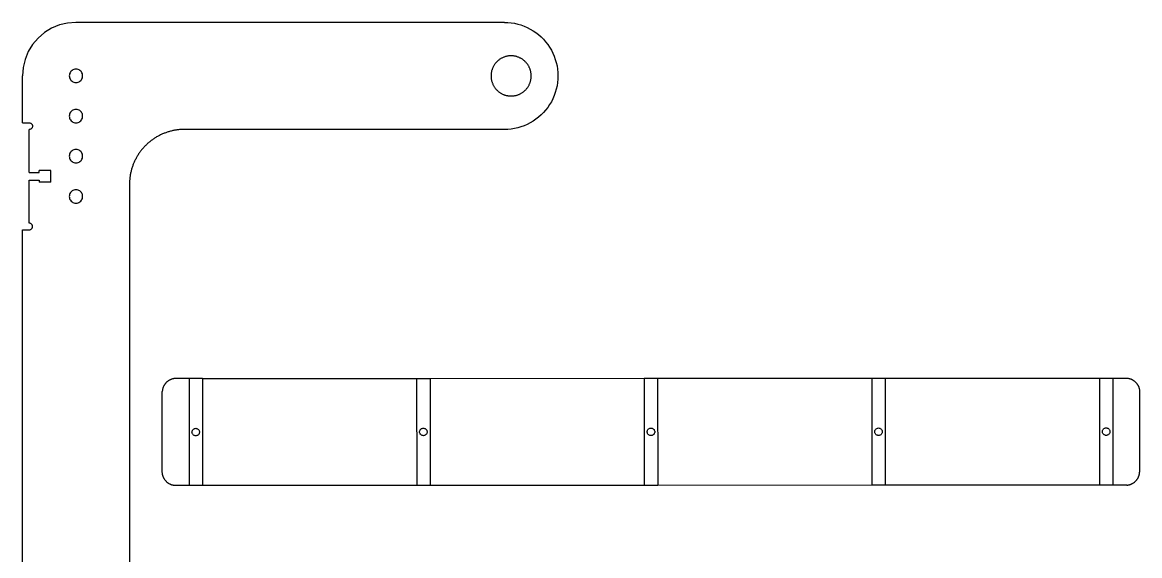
# Model space of a CAD drawing. Extents: x -71 to 71, y -22 to 22.
# Drawn here: x 29.63 to 71.36, y 2.08 to 22 of the extents above; entities that cross this region are included whole.
import ezdxf

# ---------------------------------------------------------------- set-up
doc = ezdxf.new("R2010")
doc.units = 0
doc.header["$MEASUREMENT"] = 0
doc.layers.get('0').update_dxf_attribs({"linetype": 'CONTINUOUS'})

msp = doc.modelspace()

# ---------------------------------------------------------------- linework, layer by layer
for p, q in [((30.724, 21.783), (30.457, 21.619)), ((31.014, 21.903), (30.724, 21.783)), ((31.32, 21.976), (31.014, 21.903)), ((31.632, 22), (31.32, 21.976)), ((47.632, 22), (31.632, 22)), ((47.632, 22), (47.758, 21.996)), ((47.758, 21.996), (47.883, 21.984)), ((47.883, 21.984), (48.007, 21.964)), ((48.007, 21.964), (48.13, 21.937)), ((48.13, 21.937), (48.25, 21.902)), ((48.25, 21.902), (48.369, 21.859)), ((48.369, 21.859), (48.484, 21.809)), ((48.484, 21.809), (48.596, 21.752)), ((48.596, 21.752), (48.704, 21.688)), ((30.218, 21.415), (30.014, 21.176)), ((30.457, 21.619), (30.218, 21.415)), ((48.704, 21.688), (48.808, 21.618)), ((48.808, 21.618), (48.907, 21.541)), ((48.907, 21.541), (49.002, 21.458)), ((49.002, 21.458), (49.09, 21.369)), ((49.09, 21.369), (49.173, 21.275)), ((29.85, 20.909), (29.73, 20.619)), ((30.014, 21.176), (29.85, 20.909)), ((49.173, 21.275), (49.25, 21.175)), ((49.25, 21.175), (49.321, 21.071)), ((49.321, 21.071), (49.385, 20.963)), ((49.385, 20.963), (49.442, 20.851)), ((29.73, 20.619), (29.657, 20.314)), ((47.29, 20.46), (47.276, 20.441)), ((47.305, 20.478), (47.29, 20.46)), ((47.32, 20.496), (47.305, 20.478)), ((47.336, 20.513), (47.32, 20.496)), ((47.352, 20.53), (47.336, 20.513)), ((47.369, 20.547), (47.352, 20.53)), ((47.386, 20.563), (47.369, 20.547)), ((47.404, 20.578), (47.386, 20.563)), ((47.423, 20.593), (47.404, 20.578)), ((47.442, 20.607), (47.423, 20.593)), ((47.461, 20.62), (47.442, 20.607)), ((47.481, 20.633), (47.461, 20.62)), ((47.501, 20.646), (47.481, 20.633)), ((47.521, 20.657), (47.501, 20.646)), ((47.542, 20.668), (47.521, 20.657)), ((47.563, 20.679), (47.542, 20.668)), ((47.585, 20.688), (47.563, 20.679)), ((47.606, 20.697), (47.585, 20.688)), ((47.628, 20.706), (47.606, 20.697)), ((47.651, 20.713), (47.628, 20.706)), ((47.673, 20.72), (47.651, 20.713)), ((47.696, 20.726), (47.673, 20.72)), ((47.719, 20.732), (47.696, 20.726)), ((47.742, 20.737), (47.719, 20.732)), ((47.765, 20.741), (47.742, 20.737)), ((47.788, 20.744), (47.765, 20.741)), ((47.812, 20.747), (47.788, 20.744)), ((47.835, 20.748), (47.812, 20.747)), ((47.859, 20.75), (47.835, 20.748)), ((47.882, 20.75), (47.859, 20.75)), ((47.906, 20.75), (47.882, 20.75)), ((47.93, 20.748), (47.906, 20.75)), ((47.953, 20.747), (47.93, 20.748)), ((47.976, 20.744), (47.953, 20.747)), ((48, 20.741), (47.976, 20.744)), ((48.023, 20.737), (48, 20.741)), ((48.046, 20.732), (48.023, 20.737)), ((48.069, 20.726), (48.046, 20.732)), ((48.092, 20.72), (48.069, 20.726)), ((48.114, 20.713), (48.092, 20.72)), ((48.136, 20.706), (48.114, 20.713)), ((48.159, 20.697), (48.136, 20.706)), ((48.18, 20.688), (48.159, 20.697)), ((48.202, 20.679), (48.18, 20.688)), ((48.223, 20.668), (48.202, 20.679)), ((48.244, 20.657), (48.223, 20.668)), ((48.264, 20.645), (48.244, 20.657)), ((48.284, 20.633), (48.264, 20.645)), ((48.304, 20.62), (48.284, 20.633)), ((48.323, 20.607), (48.304, 20.62)), ((48.342, 20.593), (48.323, 20.607)), ((48.36, 20.578), (48.342, 20.593)), ((48.378, 20.562), (48.36, 20.578)), ((48.396, 20.547), (48.378, 20.562)), ((48.413, 20.53), (48.396, 20.547)), ((48.429, 20.513), (48.413, 20.53)), ((48.445, 20.496), (48.429, 20.513)), ((48.46, 20.478), (48.445, 20.496)), ((48.475, 20.46), (48.46, 20.478)), ((48.489, 20.441), (48.475, 20.46)), ((49.442, 20.851), (49.492, 20.736)), ((49.492, 20.736), (49.534, 20.618)), ((49.534, 20.618), (49.57, 20.497)), ((49.57, 20.497), (49.597, 20.375)), ((29.657, 20.314), (29.632, 20.001)), ((31.385, 20.04), (31.382, 20.001)), ((31.395, 20.078), (31.385, 20.04)), ((31.41, 20.114), (31.395, 20.078)), ((31.43, 20.148), (31.41, 20.114)), ((31.456, 20.177), (31.43, 20.148)), ((31.485, 20.203), (31.456, 20.177)), ((31.519, 20.223), (31.485, 20.203)), ((31.555, 20.238), (31.519, 20.223)), ((31.593, 20.247), (31.555, 20.238)), ((31.632, 20.251), (31.593, 20.247)), ((31.671, 20.247), (31.632, 20.251)), ((31.71, 20.238), (31.671, 20.247)), ((31.746, 20.223), (31.71, 20.238)), ((31.779, 20.203), (31.746, 20.223)), ((31.809, 20.177), (31.779, 20.203)), ((31.835, 20.148), (31.809, 20.177)), ((31.855, 20.114), (31.835, 20.148)), ((31.87, 20.078), (31.855, 20.114)), ((31.879, 20.04), (31.87, 20.078)), ((31.882, 20.001), (31.879, 20.04)), ((47.134, 20.047), (47.133, 20.024)), ((47.136, 20.071), (47.134, 20.047)), ((47.138, 20.094), (47.136, 20.071)), ((47.142, 20.117), (47.138, 20.094)), ((47.146, 20.141), (47.142, 20.117)), ((47.15, 20.164), (47.146, 20.141)), ((47.156, 20.187), (47.15, 20.164)), ((47.162, 20.209), (47.156, 20.187)), ((47.169, 20.232), (47.162, 20.209)), ((47.177, 20.254), (47.169, 20.232)), ((47.185, 20.276), (47.177, 20.254)), ((47.194, 20.298), (47.185, 20.276)), ((47.204, 20.319), (47.194, 20.298)), ((47.214, 20.34), (47.204, 20.319)), ((47.225, 20.361), (47.214, 20.34)), ((47.237, 20.382), (47.225, 20.361)), ((47.249, 20.402), (47.237, 20.382)), ((47.262, 20.422), (47.249, 20.402)), ((47.276, 20.441), (47.262, 20.422)), ((48.503, 20.421), (48.489, 20.441)), ((48.516, 20.402), (48.503, 20.421)), ((48.528, 20.382), (48.516, 20.402)), ((48.54, 20.361), (48.528, 20.382)), ((48.551, 20.34), (48.54, 20.361)), ((48.561, 20.319), (48.551, 20.34)), ((48.571, 20.298), (48.561, 20.319)), ((48.58, 20.276), (48.571, 20.298)), ((48.588, 20.254), (48.58, 20.276)), ((48.596, 20.232), (48.588, 20.254)), ((48.603, 20.209), (48.596, 20.232)), ((48.609, 20.186), (48.603, 20.209)), ((48.614, 20.163), (48.609, 20.186)), ((48.619, 20.14), (48.614, 20.163)), ((48.623, 20.117), (48.619, 20.14)), ((48.626, 20.094), (48.623, 20.117)), ((48.629, 20.07), (48.626, 20.094)), ((48.631, 20.047), (48.629, 20.07)), ((48.632, 20.023), (48.631, 20.047)), ((49.597, 20.375), (49.617, 20.25)), ((49.617, 20.25), (49.628, 20.125)), ((49.628, 20.125), (49.632, 20)), ((29.632, 18.251), (29.632, 20.001)), ((31.382, 20.001), (31.385, 19.961)), ((31.385, 19.961), (31.395, 19.923)), ((31.395, 19.923), (31.41, 19.887)), ((31.41, 19.887), (31.43, 19.854)), ((31.43, 19.854), (31.456, 19.824)), ((31.456, 19.824), (31.485, 19.798)), ((31.485, 19.798), (31.519, 19.778)), ((31.519, 19.778), (31.555, 19.763)), ((31.555, 19.763), (31.593, 19.754)), ((31.593, 19.754), (31.632, 19.751)), ((31.632, 19.751), (31.671, 19.754)), ((31.671, 19.754), (31.71, 19.763)), ((31.71, 19.763), (31.746, 19.778)), ((31.746, 19.778), (31.779, 19.798)), ((31.779, 19.798), (31.809, 19.824)), ((31.809, 19.824), (31.835, 19.854)), ((31.835, 19.854), (31.855, 19.887)), ((31.855, 19.887), (31.87, 19.923)), ((31.87, 19.923), (31.879, 19.961)), ((31.879, 19.961), (31.882, 20.001)), ((47.133, 20.024), (47.132, 20)), ((47.132, 20), (47.133, 19.976)), ((47.133, 19.976), (47.134, 19.953)), ((47.134, 19.953), (47.136, 19.929)), ((47.136, 19.929), (47.138, 19.906)), ((47.138, 19.906), (47.142, 19.883)), ((47.142, 19.883), (47.146, 19.859)), ((47.146, 19.859), (47.15, 19.836)), ((47.15, 19.836), (47.156, 19.813)), ((47.156, 19.813), (47.162, 19.791)), ((47.162, 19.791), (47.169, 19.768)), ((47.169, 19.768), (47.177, 19.746)), ((47.177, 19.746), (47.185, 19.724)), ((47.185, 19.724), (47.194, 19.702)), ((47.194, 19.702), (47.204, 19.681)), ((47.204, 19.681), (47.214, 19.66)), ((47.214, 19.66), (47.225, 19.639)), ((47.225, 19.639), (47.237, 19.618)), ((47.237, 19.618), (47.249, 19.598)), ((48.516, 19.598), (48.528, 19.618)), ((48.528, 19.618), (48.54, 19.639)), ((48.54, 19.639), (48.551, 19.659)), ((48.551, 19.659), (48.561, 19.681)), ((48.561, 19.681), (48.571, 19.702)), ((48.571, 19.702), (48.58, 19.724)), ((48.58, 19.724), (48.588, 19.746)), ((48.588, 19.746), (48.596, 19.768)), ((48.596, 19.768), (48.603, 19.791)), ((48.603, 19.791), (48.609, 19.813)), ((48.609, 19.813), (48.614, 19.836)), ((48.614, 19.836), (48.619, 19.859)), ((48.619, 19.859), (48.623, 19.883)), ((48.623, 19.883), (48.626, 19.906)), ((48.626, 19.906), (48.629, 19.929)), ((48.629, 19.929), (48.631, 19.953)), ((48.631, 19.953), (48.632, 19.976)), ((48.632, 20), (48.632, 20.023)), ((48.632, 19.976), (48.632, 20)), ((49.597, 19.625), (49.569, 19.502)), ((49.617, 19.749), (49.597, 19.625)), ((49.628, 19.874), (49.617, 19.749)), ((49.632, 20), (49.628, 19.874)), ((47.249, 19.598), (47.262, 19.578)), ((47.262, 19.578), (47.276, 19.559)), ((47.276, 19.559), (47.29, 19.54)), ((47.29, 19.54), (47.304, 19.522)), ((47.304, 19.522), (47.32, 19.504)), ((47.32, 19.504), (47.336, 19.487)), ((47.336, 19.487), (47.352, 19.47)), ((47.352, 19.47), (47.369, 19.453)), ((47.369, 19.453), (47.386, 19.437)), ((47.386, 19.437), (47.404, 19.422)), ((47.404, 19.422), (47.423, 19.407)), ((47.423, 19.407), (47.441, 19.393)), ((47.441, 19.393), (47.461, 19.38)), ((47.461, 19.38), (47.48, 19.367)), ((47.48, 19.367), (47.501, 19.354)), ((47.501, 19.354), (47.521, 19.343)), ((47.521, 19.343), (47.542, 19.332)), ((47.542, 19.332), (47.563, 19.321)), ((47.563, 19.321), (47.584, 19.312)), ((47.584, 19.312), (47.606, 19.303)), ((47.606, 19.303), (47.628, 19.294)), ((47.628, 19.294), (47.651, 19.287)), ((47.651, 19.287), (47.673, 19.28)), ((47.673, 19.28), (47.696, 19.274)), ((47.696, 19.274), (47.719, 19.268)), ((47.719, 19.268), (47.742, 19.263)), ((47.742, 19.263), (47.765, 19.259)), ((47.765, 19.259), (47.788, 19.256)), ((47.788, 19.256), (47.812, 19.253)), ((47.812, 19.253), (47.835, 19.251)), ((47.835, 19.251), (47.859, 19.25)), ((47.859, 19.25), (47.882, 19.25)), ((47.882, 19.25), (47.906, 19.25)), ((47.906, 19.25), (47.929, 19.251)), ((47.929, 19.251), (47.953, 19.253)), ((47.953, 19.253), (47.976, 19.256)), ((47.976, 19.256), (48, 19.259)), ((48, 19.259), (48.023, 19.263)), ((48.023, 19.263), (48.046, 19.268)), ((48.046, 19.268), (48.069, 19.273)), ((48.069, 19.273), (48.092, 19.28)), ((48.092, 19.28), (48.114, 19.287)), ((48.114, 19.287), (48.136, 19.294)), ((48.136, 19.294), (48.158, 19.303)), ((48.158, 19.303), (48.18, 19.312)), ((48.18, 19.312), (48.202, 19.321)), ((48.202, 19.321), (48.223, 19.332)), ((48.223, 19.332), (48.244, 19.343)), ((48.244, 19.343), (48.264, 19.354)), ((48.264, 19.354), (48.284, 19.367)), ((48.284, 19.367), (48.304, 19.38)), ((48.304, 19.38), (48.323, 19.393)), ((48.323, 19.393), (48.342, 19.407)), ((48.342, 19.407), (48.36, 19.422)), ((48.36, 19.422), (48.378, 19.437)), ((48.378, 19.437), (48.396, 19.453)), ((48.396, 19.453), (48.413, 19.47)), ((48.413, 19.47), (48.429, 19.486)), ((48.429, 19.486), (48.445, 19.504)), ((48.445, 19.504), (48.46, 19.522)), ((48.46, 19.522), (48.475, 19.54)), ((48.475, 19.54), (48.489, 19.559)), ((48.489, 19.559), (48.503, 19.578)), ((48.503, 19.578), (48.516, 19.598)), ((49.492, 19.264), (49.442, 19.148)), ((49.534, 19.382), (49.492, 19.264)), ((49.569, 19.502), (49.534, 19.382)), ((49.25, 18.824), (49.173, 18.725)), ((49.321, 18.928), (49.25, 18.824)), ((49.385, 19.036), (49.321, 18.928)), ((49.442, 19.148), (49.385, 19.036)), ((31.385, 18.54), (31.382, 18.501)), ((31.382, 18.501), (31.385, 18.461)), ((31.394, 18.578), (31.385, 18.54)), ((31.385, 18.461), (31.394, 18.423)), ((31.409, 18.614), (31.394, 18.578)), ((31.394, 18.423), (31.409, 18.387)), ((31.43, 18.648), (31.409, 18.614)), ((31.409, 18.387), (31.43, 18.354)), ((31.455, 18.677), (31.43, 18.648)), ((31.485, 18.703), (31.455, 18.677)), ((31.519, 18.723), (31.485, 18.703)), ((31.555, 18.738), (31.519, 18.723)), ((31.593, 18.747), (31.555, 18.738)), ((31.632, 18.751), (31.593, 18.747)), ((31.671, 18.747), (31.632, 18.751)), ((31.709, 18.738), (31.671, 18.747)), ((31.746, 18.723), (31.709, 18.738)), ((31.779, 18.703), (31.746, 18.723)), ((31.809, 18.677), (31.779, 18.703)), ((31.834, 18.648), (31.809, 18.677)), ((31.855, 18.614), (31.834, 18.648)), ((31.834, 18.354), (31.855, 18.387)), ((31.87, 18.578), (31.855, 18.614)), ((31.855, 18.387), (31.87, 18.423)), ((31.879, 18.54), (31.87, 18.578)), ((31.87, 18.423), (31.879, 18.461)), ((31.882, 18.501), (31.879, 18.54)), ((31.879, 18.461), (31.882, 18.501)), ((48.808, 18.382), (48.704, 18.311)), ((48.907, 18.459), (48.808, 18.382)), ((49.001, 18.542), (48.907, 18.459)), ((49.09, 18.631), (49.001, 18.542)), ((49.173, 18.725), (49.09, 18.631)), ((29.632, 18.251), (29.882, 18.251)), ((29.882, 18.251), (29.898, 18.25)), ((29.898, 18.002), (29.882, 18.001)), ((29.882, 16.391), (29.882, 18.001)), ((29.898, 18.25), (29.914, 18.246)), ((29.914, 18.005), (29.898, 18.002)), ((29.914, 18.246), (29.93, 18.241)), ((29.93, 18.01), (29.914, 18.005)), ((29.93, 18.241), (29.945, 18.234)), ((29.945, 18.017), (29.93, 18.01)), ((29.945, 18.234), (29.958, 18.225)), ((29.958, 18.026), (29.945, 18.017)), ((29.958, 18.225), (29.971, 18.214)), ((29.971, 18.037), (29.958, 18.026)), ((29.971, 18.214), (29.981, 18.202)), ((29.981, 18.05), (29.971, 18.037)), ((29.981, 18.202), (29.99, 18.188)), ((29.99, 18.063), (29.981, 18.05)), ((29.99, 18.188), (29.998, 18.173)), ((29.998, 18.078), (29.99, 18.063)), ((29.998, 18.173), (30.003, 18.158)), ((30.003, 18.093), (29.998, 18.078)), ((30.003, 18.158), (30.006, 18.142)), ((30.006, 18.109), (30.003, 18.093)), ((30.006, 18.142), (30.007, 18.126)), ((30.007, 18.126), (30.006, 18.109)), ((31.43, 18.354), (31.455, 18.324)), ((31.455, 18.324), (31.485, 18.298)), ((31.485, 18.298), (31.519, 18.278)), ((31.519, 18.278), (31.555, 18.263)), ((31.555, 18.263), (31.593, 18.254)), ((31.593, 18.254), (31.632, 18.251)), ((31.632, 18.251), (31.671, 18.254)), ((31.671, 18.254), (31.709, 18.263)), ((31.709, 18.263), (31.746, 18.278)), ((31.746, 18.278), (31.779, 18.298)), ((31.779, 18.298), (31.809, 18.324)), ((31.809, 18.324), (31.834, 18.354)), ((35.222, 17.95), (35.192, 17.942)), ((35.252, 17.956), (35.222, 17.95)), ((35.283, 17.963), (35.252, 17.956)), ((35.313, 17.968), (35.283, 17.963)), ((35.344, 17.974), (35.313, 17.968)), ((35.375, 17.979), (35.344, 17.974)), ((35.405, 17.983), (35.375, 17.979)), ((35.436, 17.987), (35.405, 17.983)), ((35.467, 17.99), (35.436, 17.987)), ((35.498, 17.993), (35.467, 17.99)), ((35.529, 17.996), (35.498, 17.993)), ((35.56, 17.998), (35.529, 17.996)), ((35.591, 18), (35.56, 17.998)), ((35.622, 18.001), (35.591, 18)), ((47.632, 18), (35.622, 18.001)), ((47.758, 18.004), (47.632, 18)), ((47.883, 18.016), (47.758, 18.004)), ((48.007, 18.035), (47.883, 18.016)), ((48.13, 18.063), (48.007, 18.035)), ((48.25, 18.098), (48.13, 18.063)), ((48.368, 18.14), (48.25, 18.098)), ((48.484, 18.19), (48.368, 18.14)), ((48.596, 18.247), (48.484, 18.19)), ((48.704, 18.311), (48.596, 18.247)), ((34.39, 17.544), (34.366, 17.524)), ((34.414, 17.563), (34.39, 17.544)), ((34.439, 17.582), (34.414, 17.563)), ((34.464, 17.601), (34.439, 17.582)), ((34.489, 17.619), (34.464, 17.601)), ((34.514, 17.637), (34.489, 17.619)), ((34.54, 17.655), (34.514, 17.637)), ((34.566, 17.672), (34.54, 17.655)), ((34.592, 17.688), (34.566, 17.672)), ((34.619, 17.705), (34.592, 17.688)), ((34.645, 17.721), (34.619, 17.705)), ((34.672, 17.736), (34.645, 17.721)), ((34.7, 17.751), (34.672, 17.736)), ((34.727, 17.766), (34.7, 17.751)), ((34.755, 17.78), (34.727, 17.766)), ((34.783, 17.794), (34.755, 17.78)), ((34.811, 17.808), (34.783, 17.794)), ((34.839, 17.821), (34.811, 17.808)), ((34.867, 17.833), (34.839, 17.821)), ((34.896, 17.845), (34.867, 17.833)), ((34.925, 17.857), (34.896, 17.845)), ((34.954, 17.868), (34.925, 17.857)), ((34.983, 17.879), (34.954, 17.868)), ((35.012, 17.889), (34.983, 17.879)), ((35.042, 17.899), (35.012, 17.889)), ((35.072, 17.909), (35.042, 17.899)), ((35.101, 17.918), (35.072, 17.909)), ((35.131, 17.927), (35.101, 17.918)), ((35.161, 17.935), (35.131, 17.927)), ((35.192, 17.942), (35.161, 17.935)), ((31.409, 17.114), (31.394, 17.078)), ((31.43, 17.148), (31.409, 17.114)), ((31.455, 17.177), (31.43, 17.148)), ((31.485, 17.203), (31.455, 17.177)), ((31.519, 17.223), (31.485, 17.203)), ((31.555, 17.238), (31.519, 17.223)), ((31.593, 17.247), (31.555, 17.238)), ((31.632, 17.251), (31.593, 17.247)), ((31.671, 17.247), (31.632, 17.251)), ((31.709, 17.238), (31.671, 17.247)), ((31.746, 17.223), (31.709, 17.238)), ((31.779, 17.203), (31.746, 17.223)), ((31.809, 17.177), (31.779, 17.203)), ((31.834, 17.148), (31.809, 17.177)), ((31.855, 17.114), (31.834, 17.148)), ((31.87, 17.078), (31.855, 17.114)), ((33.99, 17.111), (33.973, 17.085)), ((34.008, 17.136), (33.99, 17.111)), ((34.026, 17.162), (34.008, 17.136)), ((34.045, 17.187), (34.026, 17.162)), ((34.064, 17.211), (34.045, 17.187)), ((34.083, 17.236), (34.064, 17.211)), ((34.103, 17.26), (34.083, 17.236)), ((34.123, 17.284), (34.103, 17.26)), ((34.143, 17.307), (34.123, 17.284)), ((34.164, 17.33), (34.143, 17.307)), ((34.185, 17.353), (34.164, 17.33)), ((34.206, 17.376), (34.185, 17.353)), ((34.228, 17.398), (34.206, 17.376)), ((34.25, 17.42), (34.228, 17.398)), ((34.273, 17.441), (34.25, 17.42)), ((34.295, 17.462), (34.273, 17.441)), ((34.319, 17.483), (34.295, 17.462)), ((34.342, 17.504), (34.319, 17.483)), ((34.366, 17.524), (34.342, 17.504)), ((31.385, 17.04), (31.382, 17.001)), ((31.382, 17.001), (31.385, 16.961)), ((31.394, 17.078), (31.385, 17.04)), ((31.385, 16.961), (31.394, 16.923)), ((31.394, 16.923), (31.409, 16.887)), ((31.409, 16.887), (31.43, 16.854)), ((31.43, 16.854), (31.455, 16.824)), ((31.455, 16.824), (31.485, 16.798)), ((31.485, 16.798), (31.519, 16.778)), ((31.519, 16.778), (31.555, 16.763)), ((31.555, 16.763), (31.593, 16.754)), ((31.593, 16.754), (31.632, 16.751)), ((31.632, 16.751), (31.671, 16.754)), ((31.671, 16.754), (31.709, 16.763)), ((31.709, 16.763), (31.746, 16.778)), ((31.746, 16.778), (31.779, 16.798)), ((31.779, 16.798), (31.809, 16.824)), ((31.809, 16.824), (31.834, 16.854)), ((31.834, 16.854), (31.855, 16.887)), ((31.855, 16.887), (31.87, 16.923)), ((31.879, 17.04), (31.87, 17.078)), ((31.87, 16.923), (31.879, 16.961)), ((31.882, 17.001), (31.879, 17.04)), ((31.879, 16.961), (31.882, 17.001)), ((33.772, 16.699), (33.761, 16.67)), ((33.783, 16.728), (33.772, 16.699)), ((33.795, 16.757), (33.783, 16.728)), ((33.808, 16.785), (33.795, 16.757)), ((33.821, 16.814), (33.808, 16.785)), ((33.834, 16.842), (33.821, 16.814)), ((33.848, 16.87), (33.834, 16.842)), ((33.862, 16.897), (33.848, 16.87)), ((33.877, 16.925), (33.862, 16.897)), ((33.892, 16.952), (33.877, 16.925)), ((33.907, 16.979), (33.892, 16.952)), ((33.923, 17.006), (33.907, 16.979)), ((33.939, 17.033), (33.923, 17.006)), ((33.956, 17.059), (33.939, 17.033)), ((33.973, 17.085), (33.956, 17.059)), ((29.882, 16.391), (30.257, 16.391)), ((30.257, 16.391), (30.257, 16.469)), ((30.695, 16.469), (30.257, 16.469)), ((30.694, 16.032), (30.695, 16.469)), ((33.657, 16.28), (33.652, 16.249)), ((33.662, 16.31), (33.657, 16.28)), ((33.668, 16.341), (33.662, 16.31)), ((33.674, 16.371), (33.668, 16.341)), ((33.681, 16.402), (33.674, 16.371)), ((33.688, 16.432), (33.681, 16.402)), ((33.695, 16.462), (33.688, 16.432)), ((33.703, 16.492), (33.695, 16.462)), ((33.712, 16.522), (33.703, 16.492)), ((33.721, 16.552), (33.712, 16.522)), ((33.73, 16.582), (33.721, 16.552)), ((33.74, 16.611), (33.73, 16.582)), ((33.75, 16.641), (33.74, 16.611)), ((33.761, 16.67), (33.75, 16.641)), ((29.882, 16.11), (30.257, 16.11)), ((29.882, 14.501), (29.882, 16.11)), ((30.257, 16.11), (30.257, 16.032)), ((30.694, 16.032), (30.257, 16.032)), ((33.631, 16.001), (33.628, -15.999)), ((33.632, 16.032), (33.631, 16.001)), ((33.633, 16.063), (33.632, 16.032)), ((33.635, 16.094), (33.633, 16.063)), ((33.638, 16.125), (33.635, 16.094)), ((33.641, 16.156), (33.638, 16.125)), ((33.644, 16.187), (33.641, 16.156)), ((33.648, 16.218), (33.644, 16.187)), ((33.652, 16.249), (33.648, 16.218)), ((31.385, 15.54), (31.382, 15.501)), ((31.382, 15.501), (31.385, 15.461)), ((31.394, 15.578), (31.385, 15.54)), ((31.385, 15.461), (31.394, 15.423)), ((31.409, 15.614), (31.394, 15.578)), ((31.43, 15.648), (31.409, 15.614)), ((31.455, 15.677), (31.43, 15.648)), ((31.485, 15.703), (31.455, 15.677)), ((31.518, 15.723), (31.485, 15.703)), ((31.555, 15.738), (31.518, 15.723)), ((31.593, 15.747), (31.555, 15.738)), ((31.632, 15.751), (31.593, 15.747)), ((31.671, 15.747), (31.632, 15.751)), ((31.709, 15.738), (31.671, 15.747)), ((31.745, 15.723), (31.709, 15.738)), ((31.779, 15.703), (31.745, 15.723)), ((31.809, 15.677), (31.779, 15.703)), ((31.834, 15.648), (31.809, 15.677)), ((31.855, 15.614), (31.834, 15.648)), ((31.87, 15.578), (31.855, 15.614)), ((31.879, 15.54), (31.87, 15.578)), ((31.87, 15.423), (31.879, 15.461)), ((31.882, 15.501), (31.879, 15.54)), ((31.879, 15.461), (31.882, 15.501)), ((31.394, 15.423), (31.409, 15.387)), ((31.409, 15.387), (31.43, 15.354)), ((31.43, 15.354), (31.455, 15.324)), ((31.455, 15.324), (31.485, 15.298)), ((31.485, 15.298), (31.518, 15.278)), ((31.518, 15.278), (31.555, 15.263)), ((31.555, 15.263), (31.593, 15.254)), ((31.593, 15.254), (31.632, 15.251)), ((31.632, 15.251), (31.671, 15.254)), ((31.671, 15.254), (31.709, 15.263)), ((31.709, 15.263), (31.745, 15.278)), ((31.745, 15.278), (31.779, 15.298)), ((31.779, 15.298), (31.809, 15.324)), ((31.809, 15.324), (31.834, 15.354)), ((31.834, 15.354), (31.855, 15.387)), ((31.855, 15.387), (31.87, 15.423)), ((29.629, -17.502), (29.632, 14.251)), ((29.632, 14.251), (29.882, 14.251)), ((29.898, 14.5), (29.882, 14.501)), ((29.882, 14.251), (29.898, 14.252)), ((29.914, 14.496), (29.898, 14.5)), ((29.898, 14.252), (29.914, 14.255)), ((29.93, 14.491), (29.914, 14.496)), ((29.914, 14.255), (29.93, 14.26)), ((29.944, 14.484), (29.93, 14.491)), ((29.93, 14.26), (29.944, 14.267)), ((29.958, 14.475), (29.944, 14.484)), ((29.944, 14.267), (29.958, 14.276)), ((29.97, 14.464), (29.958, 14.475)), ((29.958, 14.276), (29.97, 14.287)), ((29.981, 14.452), (29.97, 14.464)), ((29.97, 14.287), (29.981, 14.3)), ((29.99, 14.438), (29.981, 14.452)), ((29.981, 14.3), (29.99, 14.313)), ((29.997, 14.423), (29.99, 14.438)), ((29.99, 14.313), (29.997, 14.328)), ((30.003, 14.408), (29.997, 14.423)), ((29.997, 14.328), (30.003, 14.343)), ((30.006, 14.392), (30.003, 14.408)), ((30.003, 14.343), (30.006, 14.359)), ((30.007, 14.376), (30.006, 14.392)), ((30.006, 14.359), (30.007, 14.376)), ((34.882, 8.353), (34.877, 8.338)), ((34.887, 8.367), (34.882, 8.353)), ((34.893, 8.382), (34.887, 8.367)), ((34.899, 8.396), (34.893, 8.382)), ((34.906, 8.41), (34.899, 8.396)), ((34.913, 8.424), (34.906, 8.41)), ((34.92, 8.438), (34.913, 8.424)), ((34.928, 8.452), (34.92, 8.438)), ((34.936, 8.465), (34.928, 8.452)), ((34.945, 8.478), (34.936, 8.465)), ((34.954, 8.49), (34.945, 8.478)), ((34.963, 8.503), (34.954, 8.49)), ((34.973, 8.515), (34.963, 8.503)), ((34.983, 8.527), (34.973, 8.515)), ((34.994, 8.538), (34.983, 8.527)), ((35.005, 8.55), (34.994, 8.538)), ((35.016, 8.56), (35.005, 8.55)), ((35.027, 8.571), (35.016, 8.56)), ((35.039, 8.581), (35.027, 8.571)), ((35.051, 8.591), (35.039, 8.581)), ((35.064, 8.6), (35.051, 8.591)), ((35.076, 8.609), (35.064, 8.6)), ((35.089, 8.618), (35.076, 8.609)), ((35.102, 8.626), (35.089, 8.618)), ((35.116, 8.634), (35.102, 8.626)), ((35.13, 8.642), (35.116, 8.634)), ((35.144, 8.649), (35.13, 8.642)), ((35.158, 8.655), (35.144, 8.649)), ((35.172, 8.661), (35.158, 8.655)), ((35.186, 8.667), (35.172, 8.661)), ((35.201, 8.672), (35.186, 8.667)), ((35.216, 8.677), (35.201, 8.672)), ((35.231, 8.682), (35.216, 8.677)), ((35.246, 8.686), (35.231, 8.682)), ((35.261, 8.689), (35.246, 8.686)), ((35.276, 8.692), (35.261, 8.689)), ((35.292, 8.695), (35.276, 8.692)), ((35.307, 8.697), (35.292, 8.695)), ((35.323, 8.698), (35.307, 8.697)), ((35.338, 8.7), (35.323, 8.698)), ((35.854, 8.7), (35.338, 8.7)), ((36.354, 8.701), (35.854, 8.7)), ((35.854, 8.7), (35.856, 4.7)), ((36.354, 8.701), (44.354, 8.704)), ((36.354, 8.701), (36.356, 4.701)), ((44.354, 8.704), (44.854, 8.705)), ((44.354, 8.704), (44.356, 4.704)), ((44.854, 8.705), (52.854, 8.708)), ((44.854, 8.705), (44.856, 4.705)), ((52.854, 8.708), (52.856, 4.708)), ((52.854, 8.708), (53.354, 8.708)), ((53.354, 8.708), (61.354, 8.712)), ((53.354, 8.708), (53.356, 4.708)), ((61.354, 8.712), (61.356, 4.712)), ((61.354, 8.712), (61.854, 8.712)), ((61.854, 8.712), (69.854, 8.716)), ((61.854, 8.712), (61.856, 4.712)), ((69.854, 8.716), (70.354, 8.716)), ((69.854, 8.716), (69.856, 4.716)), ((70.354, 8.716), (70.87, 8.716)), ((70.354, 8.716), (70.356, 4.716)), ((70.87, 8.716), (70.885, 8.714)), ((70.885, 8.714), (70.901, 8.713)), ((70.901, 8.713), (70.916, 8.711)), ((70.916, 8.711), (70.931, 8.708)), ((70.931, 8.708), (70.947, 8.705)), ((70.947, 8.705), (70.962, 8.702)), ((70.962, 8.702), (70.977, 8.698)), ((70.977, 8.698), (70.992, 8.693)), ((70.992, 8.693), (71.007, 8.689)), ((71.007, 8.689), (71.021, 8.683)), ((71.021, 8.683), (71.036, 8.678)), ((71.036, 8.678), (71.05, 8.671)), ((71.05, 8.671), (71.064, 8.665)), ((71.064, 8.665), (71.078, 8.658)), ((71.078, 8.658), (71.092, 8.65)), ((71.092, 8.65), (71.106, 8.643)), ((71.106, 8.643), (71.119, 8.634)), ((71.119, 8.634), (71.132, 8.626)), ((71.132, 8.626), (71.144, 8.617)), ((71.144, 8.617), (71.157, 8.607)), ((71.157, 8.607), (71.169, 8.597)), ((71.169, 8.597), (71.181, 8.587)), ((71.181, 8.587), (71.192, 8.577)), ((71.192, 8.577), (71.204, 8.566)), ((71.204, 8.566), (71.214, 8.555)), ((71.214, 8.555), (71.225, 8.543)), ((71.225, 8.543), (71.235, 8.531)), ((71.235, 8.531), (71.245, 8.519)), ((71.245, 8.519), (71.254, 8.507)), ((71.254, 8.507), (71.263, 8.494)), ((71.263, 8.494), (71.272, 8.481)), ((71.272, 8.481), (71.28, 8.468)), ((71.28, 8.468), (71.288, 8.455)), ((71.288, 8.455), (71.296, 8.441)), ((71.296, 8.441), (71.303, 8.427)), ((71.303, 8.427), (71.309, 8.413)), ((71.309, 8.413), (71.316, 8.399)), ((71.316, 8.399), (71.321, 8.384)), ((71.321, 8.384), (71.327, 8.369)), ((71.327, 8.369), (71.331, 8.355)), ((71.331, 8.355), (71.336, 8.34)), ((34.856, 8.231), (34.855, 8.216)), ((34.855, 8.2), (34.855, 8.216)), ((34.856, 5.2), (34.855, 8.2)), ((34.858, 8.247), (34.856, 8.231)), ((34.86, 8.262), (34.858, 8.247)), ((34.862, 8.277), (34.86, 8.262)), ((34.865, 8.293), (34.862, 8.277)), ((34.869, 8.308), (34.865, 8.293)), ((34.873, 8.323), (34.869, 8.308)), ((34.877, 8.338), (34.873, 8.323)), ((71.336, 8.34), (71.34, 8.324)), ((71.34, 8.324), (71.343, 8.309)), ((71.343, 8.309), (71.346, 8.294)), ((71.346, 8.294), (71.349, 8.279)), ((71.349, 8.279), (71.351, 8.263)), ((71.351, 8.263), (71.353, 8.248)), ((71.353, 8.248), (71.354, 8.232)), ((71.354, 8.232), (71.354, 8.216)), ((71.354, 8.216), (71.356, 5.216)), ((71.354, 8.216), (71.355, 5.201)), ((35.964, 6.701), (35.966, 6.723)), ((35.966, 6.679), (35.964, 6.701)), ((35.966, 6.723), (35.971, 6.744)), ((35.971, 6.657), (35.966, 6.679)), ((35.971, 6.744), (35.98, 6.764)), ((35.98, 6.764), (35.991, 6.783)), ((35.991, 6.783), (36.005, 6.8)), ((36.005, 6.8), (36.022, 6.814)), ((36.022, 6.814), (36.041, 6.826)), ((36.041, 6.826), (36.061, 6.834)), ((36.061, 6.834), (36.083, 6.839)), ((36.083, 6.839), (36.105, 6.841)), ((36.105, 6.841), (36.127, 6.839)), ((36.127, 6.839), (36.148, 6.834)), ((36.148, 6.834), (36.169, 6.826)), ((36.169, 6.826), (36.188, 6.814)), ((36.188, 6.814), (36.204, 6.8)), ((36.204, 6.8), (36.219, 6.783)), ((36.219, 6.783), (36.23, 6.764)), ((36.23, 6.764), (36.239, 6.744)), ((36.239, 6.744), (36.244, 6.723)), ((36.244, 6.679), (36.239, 6.657)), ((36.244, 6.723), (36.246, 6.701)), ((36.246, 6.701), (36.244, 6.679)), ((44.464, 6.704), (44.466, 6.726)), ((44.466, 6.682), (44.464, 6.704)), ((44.466, 6.726), (44.471, 6.748)), ((44.471, 6.661), (44.466, 6.682)), ((44.471, 6.748), (44.48, 6.768)), ((44.48, 6.768), (44.491, 6.787)), ((44.491, 6.787), (44.505, 6.804)), ((44.505, 6.804), (44.522, 6.818)), ((44.522, 6.818), (44.541, 6.83)), ((44.541, 6.83), (44.561, 6.838)), ((44.561, 6.838), (44.583, 6.843)), ((44.583, 6.843), (44.605, 6.845)), ((44.605, 6.845), (44.627, 6.843)), ((44.627, 6.843), (44.648, 6.838)), ((44.648, 6.838), (44.669, 6.83)), ((44.669, 6.83), (44.688, 6.818)), ((44.688, 6.818), (44.704, 6.804)), ((44.704, 6.804), (44.719, 6.787)), ((44.719, 6.787), (44.73, 6.768)), ((44.73, 6.768), (44.739, 6.748)), ((44.739, 6.748), (44.744, 6.726)), ((44.744, 6.682), (44.739, 6.661)), ((44.744, 6.726), (44.746, 6.704)), ((44.746, 6.704), (44.744, 6.682)), ((52.964, 6.708), (52.966, 6.73)), ((52.966, 6.686), (52.964, 6.708)), ((52.966, 6.73), (52.971, 6.752)), ((52.971, 6.665), (52.966, 6.686)), ((52.971, 6.752), (52.98, 6.772)), ((52.98, 6.772), (52.991, 6.791)), ((52.991, 6.791), (53.005, 6.808)), ((53.005, 6.808), (53.022, 6.822)), ((53.022, 6.822), (53.041, 6.834)), ((53.041, 6.834), (53.061, 6.842)), ((53.061, 6.842), (53.083, 6.847)), ((53.083, 6.847), (53.105, 6.849)), ((53.105, 6.849), (53.127, 6.847)), ((53.127, 6.847), (53.148, 6.842)), ((53.148, 6.842), (53.169, 6.834)), ((53.169, 6.834), (53.188, 6.822)), ((53.188, 6.822), (53.204, 6.808)), ((53.204, 6.808), (53.219, 6.791)), ((53.219, 6.791), (53.23, 6.772)), ((53.23, 6.772), (53.239, 6.752)), ((53.239, 6.752), (53.244, 6.73)), ((53.244, 6.686), (53.239, 6.665)), ((53.244, 6.73), (53.246, 6.708)), ((53.246, 6.708), (53.244, 6.686)), ((61.464, 6.712), (61.466, 6.734)), ((61.466, 6.69), (61.464, 6.712)), ((61.466, 6.734), (61.471, 6.755)), ((61.471, 6.669), (61.466, 6.69)), ((61.471, 6.755), (61.48, 6.776)), ((61.48, 6.776), (61.491, 6.795)), ((61.491, 6.795), (61.505, 6.811)), ((61.505, 6.811), (61.522, 6.826)), ((61.522, 6.826), (61.541, 6.837)), ((61.541, 6.837), (61.561, 6.846)), ((61.561, 6.846), (61.583, 6.851)), ((61.583, 6.851), (61.605, 6.853)), ((61.605, 6.853), (61.627, 6.851)), ((61.627, 6.851), (61.648, 6.846)), ((61.648, 6.846), (61.669, 6.837)), ((61.669, 6.837), (61.688, 6.826)), ((61.688, 6.826), (61.704, 6.812)), ((61.704, 6.812), (61.719, 6.795)), ((61.719, 6.795), (61.73, 6.776)), ((61.73, 6.776), (61.739, 6.756)), ((61.739, 6.756), (61.744, 6.734)), ((61.744, 6.69), (61.739, 6.669)), ((61.744, 6.734), (61.746, 6.712)), ((61.746, 6.712), (61.744, 6.69)), ((69.964, 6.716), (69.966, 6.738)), ((69.966, 6.694), (69.964, 6.716)), ((69.966, 6.738), (69.971, 6.759)), ((69.971, 6.672), (69.966, 6.694)), ((69.971, 6.759), (69.98, 6.78)), ((69.98, 6.78), (69.991, 6.799)), ((69.991, 6.799), (70.005, 6.815)), ((70.005, 6.815), (70.022, 6.83)), ((70.022, 6.83), (70.041, 6.841)), ((70.041, 6.841), (70.061, 6.85)), ((70.061, 6.85), (70.083, 6.855)), ((70.083, 6.855), (70.105, 6.857)), ((70.105, 6.857), (70.127, 6.855)), ((70.127, 6.855), (70.148, 6.85)), ((70.148, 6.85), (70.169, 6.841)), ((70.169, 6.841), (70.188, 6.83)), ((70.188, 6.83), (70.204, 6.815)), ((70.204, 6.815), (70.219, 6.799)), ((70.219, 6.799), (70.23, 6.78)), ((70.23, 6.78), (70.239, 6.759)), ((70.239, 6.759), (70.244, 6.738)), ((70.244, 6.694), (70.239, 6.673)), ((70.244, 6.738), (70.246, 6.716)), ((70.246, 6.716), (70.244, 6.694)), ((35.98, 6.637), (35.971, 6.657)), ((35.991, 6.618), (35.98, 6.637)), ((36.006, 6.601), (35.991, 6.618)), ((36.022, 6.587), (36.006, 6.601)), ((36.041, 6.575), (36.022, 6.587)), ((36.062, 6.567), (36.041, 6.575)), ((36.083, 6.562), (36.062, 6.567)), ((36.105, 6.56), (36.083, 6.562)), ((36.127, 6.562), (36.105, 6.56)), ((36.148, 6.567), (36.127, 6.562)), ((36.169, 6.575), (36.148, 6.567)), ((36.188, 6.587), (36.169, 6.575)), ((36.204, 6.601), (36.188, 6.587)), ((36.219, 6.618), (36.204, 6.601)), ((36.23, 6.637), (36.219, 6.618)), ((36.239, 6.657), (36.23, 6.637)), ((44.48, 6.641), (44.471, 6.661)), ((44.491, 6.622), (44.48, 6.641)), ((44.506, 6.605), (44.491, 6.622)), ((44.522, 6.591), (44.506, 6.605)), ((44.541, 6.579), (44.522, 6.591)), ((44.562, 6.571), (44.541, 6.579)), ((44.583, 6.566), (44.562, 6.571)), ((44.605, 6.564), (44.583, 6.566)), ((44.627, 6.566), (44.605, 6.564)), ((44.648, 6.571), (44.627, 6.566)), ((44.669, 6.579), (44.648, 6.571)), ((44.688, 6.591), (44.669, 6.579)), ((44.704, 6.605), (44.688, 6.591)), ((44.719, 6.622), (44.704, 6.605)), ((44.73, 6.641), (44.719, 6.622)), ((44.739, 6.661), (44.73, 6.641)), ((52.98, 6.644), (52.971, 6.665)), ((52.991, 6.626), (52.98, 6.644)), ((53.006, 6.609), (52.991, 6.626)), ((53.022, 6.594), (53.006, 6.609)), ((53.041, 6.583), (53.022, 6.594)), ((53.062, 6.574), (53.041, 6.583)), ((53.083, 6.569), (53.062, 6.574)), ((53.105, 6.568), (53.083, 6.569)), ((53.127, 6.569), (53.105, 6.568)), ((53.148, 6.575), (53.127, 6.569)), ((53.169, 6.583), (53.148, 6.575)), ((53.188, 6.595), (53.169, 6.583)), ((53.204, 6.609), (53.188, 6.595)), ((53.219, 6.626), (53.204, 6.609)), ((53.23, 6.644), (53.219, 6.626)), ((53.239, 6.665), (53.23, 6.644)), ((61.48, 6.648), (61.471, 6.669)), ((61.491, 6.629), (61.48, 6.648)), ((61.506, 6.613), (61.491, 6.629)), ((61.522, 6.598), (61.506, 6.613)), ((61.541, 6.587), (61.522, 6.598)), ((61.562, 6.578), (61.541, 6.587)), ((61.583, 6.573), (61.562, 6.578)), ((61.605, 6.571), (61.583, 6.573)), ((61.627, 6.573), (61.605, 6.571)), ((61.648, 6.578), (61.627, 6.573)), ((61.669, 6.587), (61.648, 6.578)), ((61.688, 6.598), (61.669, 6.587)), ((61.704, 6.613), (61.688, 6.598)), ((61.719, 6.629), (61.704, 6.613)), ((61.73, 6.648), (61.719, 6.629)), ((61.739, 6.669), (61.73, 6.648)), ((69.98, 6.652), (69.971, 6.672)), ((69.991, 6.633), (69.98, 6.652)), ((70.006, 6.616), (69.991, 6.633)), ((70.022, 6.602), (70.006, 6.616)), ((70.041, 6.591), (70.022, 6.602)), ((70.062, 6.582), (70.041, 6.591)), ((70.083, 6.577), (70.062, 6.582)), ((70.105, 6.575), (70.083, 6.577)), ((70.127, 6.577), (70.105, 6.575)), ((70.148, 6.582), (70.127, 6.577)), ((70.169, 6.591), (70.148, 6.582)), ((70.188, 6.602), (70.169, 6.591)), ((70.204, 6.617), (70.188, 6.602)), ((70.219, 6.633), (70.204, 6.617)), ((70.23, 6.652), (70.219, 6.633)), ((70.239, 6.673), (70.23, 6.652)), ((34.857, 5.184), (34.856, 5.2)), ((34.858, 5.169), (34.857, 5.184)), ((34.859, 5.153), (34.858, 5.169)), ((34.861, 5.138), (34.859, 5.153)), ((34.864, 5.123), (34.861, 5.138)), ((34.867, 5.107), (34.864, 5.123)), ((34.87, 5.092), (34.867, 5.107)), ((34.874, 5.077), (34.87, 5.092)), ((34.879, 5.062), (34.874, 5.077)), ((34.884, 5.047), (34.879, 5.062)), ((34.889, 5.033), (34.884, 5.047)), ((34.895, 5.018), (34.889, 5.033)), ((34.901, 5.004), (34.895, 5.018)), ((71.304, 5.006), (71.311, 5.02)), ((71.311, 5.02), (71.317, 5.035)), ((71.317, 5.035), (71.323, 5.049)), ((71.323, 5.049), (71.328, 5.064)), ((71.328, 5.064), (71.333, 5.078)), ((71.333, 5.078), (71.337, 5.093)), ((71.337, 5.093), (71.341, 5.109)), ((71.341, 5.109), (71.344, 5.124)), ((71.344, 5.124), (71.347, 5.139)), ((71.347, 5.139), (71.35, 5.154)), ((71.35, 5.154), (71.352, 5.17)), ((71.352, 5.17), (71.354, 5.185)), ((71.354, 5.185), (71.355, 5.201)), ((71.356, 5.216), (71.355, 5.201)), ((34.908, 4.99), (34.901, 5.004)), ((34.915, 4.976), (34.908, 4.99)), ((34.922, 4.962), (34.915, 4.976)), ((34.93, 4.949), (34.922, 4.962)), ((34.938, 4.935), (34.93, 4.949)), ((34.947, 4.922), (34.938, 4.935)), ((34.956, 4.91), (34.947, 4.922)), ((34.965, 4.897), (34.956, 4.91)), ((34.975, 4.885), (34.965, 4.897)), ((34.985, 4.873), (34.975, 4.885)), ((34.996, 4.862), (34.985, 4.873)), ((35.007, 4.851), (34.996, 4.862)), ((35.018, 4.84), (35.007, 4.851)), ((35.029, 4.829), (35.018, 4.84)), ((35.041, 4.819), (35.029, 4.829)), ((35.053, 4.809), (35.041, 4.819)), ((35.066, 4.8), (35.053, 4.809)), ((35.078, 4.791), (35.066, 4.8)), ((35.091, 4.782), (35.078, 4.791)), ((35.105, 4.774), (35.091, 4.782)), ((35.118, 4.766), (35.105, 4.774)), ((35.132, 4.759), (35.118, 4.766)), ((35.146, 4.752), (35.132, 4.759)), ((35.16, 4.745), (35.146, 4.752)), ((35.174, 4.739), (35.16, 4.745)), ((35.189, 4.733), (35.174, 4.739)), ((35.203, 4.728), (35.189, 4.733)), ((35.218, 4.723), (35.203, 4.728)), ((35.233, 4.719), (35.218, 4.723)), ((35.248, 4.715), (35.233, 4.719)), ((35.263, 4.711), (35.248, 4.715)), ((35.279, 4.708), (35.263, 4.711)), ((35.294, 4.706), (35.279, 4.708)), ((35.309, 4.704), (35.294, 4.706)), ((35.325, 4.702), (35.309, 4.704)), ((35.34, 4.701), (35.325, 4.702)), ((35.856, 4.7), (35.34, 4.701)), ((36.356, 4.701), (35.856, 4.7)), ((44.356, 4.704), (36.356, 4.701)), ((44.856, 4.705), (44.356, 4.704)), ((52.856, 4.708), (44.856, 4.705)), ((53.356, 4.708), (52.856, 4.708)), ((61.356, 4.712), (53.356, 4.708)), ((61.856, 4.712), (61.356, 4.712)), ((69.856, 4.716), (61.856, 4.712)), ((70.356, 4.716), (69.856, 4.716)), ((70.871, 4.717), (70.356, 4.716)), ((70.871, 4.717), (70.887, 4.718)), ((70.887, 4.718), (70.902, 4.72)), ((70.902, 4.72), (70.918, 4.722)), ((70.918, 4.722), (70.933, 4.724)), ((70.933, 4.724), (70.948, 4.727)), ((70.948, 4.727), (70.964, 4.731)), ((70.964, 4.731), (70.979, 4.735)), ((70.979, 4.735), (70.994, 4.739)), ((70.994, 4.739), (71.009, 4.744)), ((71.009, 4.744), (71.023, 4.749)), ((71.023, 4.749), (71.038, 4.755)), ((71.038, 4.755), (71.052, 4.761)), ((71.052, 4.761), (71.066, 4.768)), ((71.066, 4.768), (71.08, 4.775)), ((71.08, 4.775), (71.094, 4.782)), ((71.094, 4.782), (71.107, 4.79)), ((71.107, 4.79), (71.12, 4.799)), ((71.12, 4.799), (71.133, 4.807)), ((71.133, 4.807), (71.146, 4.816)), ((71.146, 4.816), (71.158, 4.826)), ((71.158, 4.826), (71.171, 4.835)), ((71.171, 4.835), (71.182, 4.846)), ((71.182, 4.846), (71.194, 4.856)), ((71.194, 4.856), (71.205, 4.867)), ((71.205, 4.867), (71.216, 4.878)), ((71.216, 4.878), (71.226, 4.89)), ((71.226, 4.89), (71.237, 4.902)), ((71.237, 4.902), (71.246, 4.914)), ((71.246, 4.914), (71.256, 4.926)), ((71.256, 4.926), (71.265, 4.939)), ((71.265, 4.939), (71.274, 4.952)), ((71.274, 4.952), (71.282, 4.965)), ((71.282, 4.965), (71.29, 4.978)), ((71.29, 4.978), (71.297, 4.992)), ((71.297, 4.992), (71.304, 5.006))]:
    msp.add_line(p, q)

doc.saveas('drawing.dxf')
